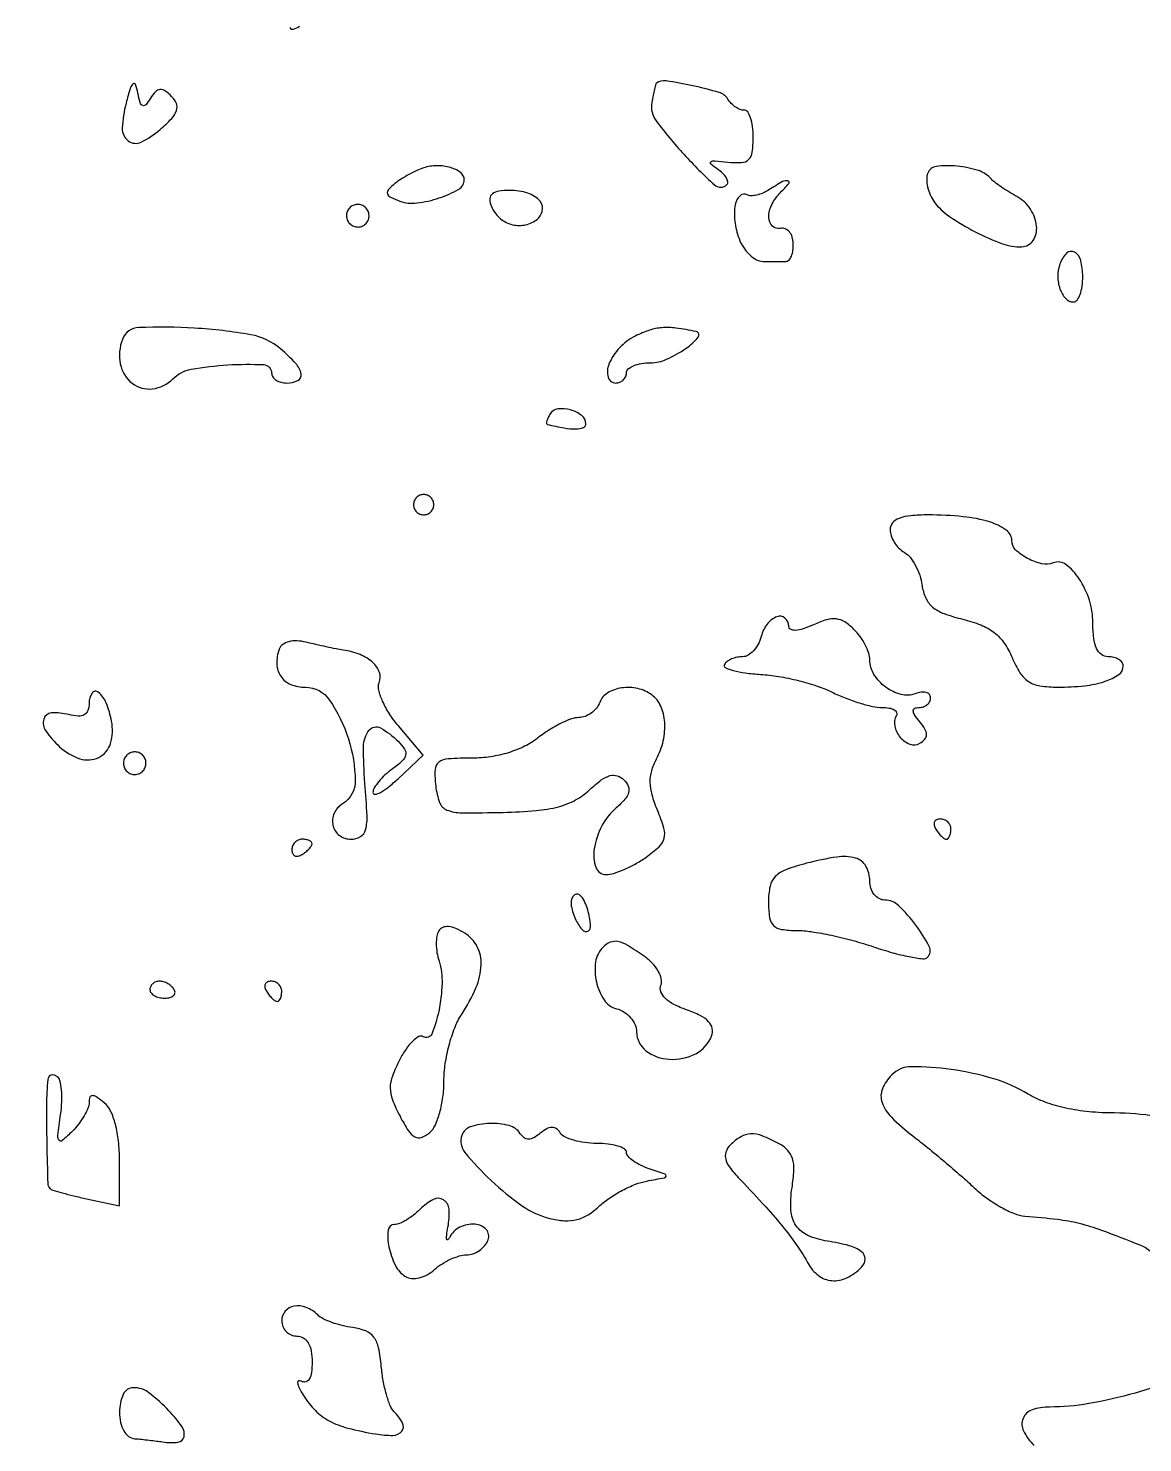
# Model space of a CAD drawing. Extents: x 0 to 5034, y 0 to 2560.
# Drawn here: x 3351 to 3460.9, y 1972.5 to 2112 of the extents above; entities that cross this region are included whole.
import ezdxf

# ---------------------------------------------------------------- set-up
doc = ezdxf.new("R2010")
doc.units = 0

msp = doc.modelspace()

# ---------------------------------------------------------------- linework, layer by layer
for points in [[(3315.229798, 2294.725646, 0.000021), (3228.5, 2295.347967, -0.000415)], [(3376.786075, 2112.06207, 0.348004), (3377.16297, 2111.901063, 0.107199), (3377.75, 2112.206413, -0.03689)], [(3462.240729, 2004.651055, 0.042527), (3458.145528, 2005, -0.023772), (3455.624743, 2005.119916, -0.03024), (3453.324606, 2005.480573, -0.033363), (3451.302153, 2006.068043, -0.047808), (3449.618034, 2006.871075, 0.061932), (3446.244086, 2008.364747, 0.038443), (3442.008214, 2009.29516, 0.036022), (3438.080335, 2009.560128, 0.197703), (3436.159067, 2008.759067, 0.100027), (3435.241307, 2007.376461, 0.182198), (3435.206311, 2006.039787, 0.115811), (3436.13216, 2004.578866, 0.029975), (3438.25, 2002.738516, -0.007202), (3439.697806, 2001.591768, -0.004449), (3441.36826, 2000.204121, -0.004461), (3442.994693, 1998.803316, -0.007993), (3444.301522, 1997.619827, 0.031758), (3445.535664, 1996.604558, 0.02896), (3446.9259, 1995.719328, 0.030154), (3448.262607, 1995.075587, 0.077875), (3449.301522, 1994.82895, -0.009944), (3452.518322, 1994.5142, -0.032015), (3454.63248, 1994.126361, -0.02721), (3456.850686, 1993.440566, -0.005706), (3460.646911, 1991.987054, -0.171325), (3462.432642, 1990.432085, -0.033345)], [(3464.323244, 1978.715837, -0.01857), (3460.17254, 1977.379946, -0.025105), (3455.600231, 1976.338065, -0.043488), (3451.720719, 1976, 0.082829), (3449.997635, 1975.712586, 0.218261), (3449.111881, 1974.870139, 0.214509), (3449.163655, 1973.636474, 0.080383), (3450.2, 1972.2, 0.059128)]]:
    msp.add_lwpolyline(points, format="xyb")
for points in [[(3412.923489, 2106.557309, 0.177054), (3412.886, 2106.499768, 0.001541), (3412.767801, 2105.980672, 0.005113), (3412.639099, 2105.378544, 0.003246), (3412.500931, 2104.674767, 0.21104), (3412.92357, 2102.858354, 0.02404), (3415.67724, 2099.539934, 0.022296), (3418.669614, 2096.547045, 0.40124), (3419.907933, 2096.5746, 0.241832), (3419.997939, 2096.854766, 0.097139), (3419.853056, 2097.242764, 0.066671), (3419.495734, 2097.680861, 0.04025), (3418.97104, 2098.099123, -0.02872), (3418.325394, 2098.589916, -0.495364), (3418.338298, 2098.818206, -0.170189), (3418.727467, 2098.920618, -0.009384), (3420, 2098.79475, 0.039957), (3421.347874, 2098.744198, 0.185584), (3422.049523, 2099.048636, 0.168454), (3422.405759, 2099.766473, 0.031731), (3422.5, 2101.25, 0.030706), (3422.435605, 2102.297583, 0.049782), (3422.239092, 2103.167098, 0.066641), (3421.952755, 2103.752614, 0.276419), (3421.611803, 2103.91459, -0.115262), (3421.21867, 2103.967445, -0.057741), (3420.771076, 2104.19962, -0.052812), (3420.340878, 2104.561521, -0.053127), (3419.997007, 2105.004843, 0.185268), (3419.14978, 2105.650032, 0.017103), (3416.548076, 2106.315059, 0.016577), (3413.904077, 2106.804111, 0.200792)], [(3360.648776, 2104.605355, 0.052646), (3360.274385, 2102.151394, 0.243703), (3360.856253, 2100.888935, 0.286153), (3362.121126, 2100.757655, 0.065207), (3364, 2102, 0.023626), (3365.145184, 2103.092139, 0.10709), (3365.623418, 2103.874807, 0.182544), (3365.605683, 2104.557061, 0.099905), (3365.136534, 2105.263466, 0.042654), (3364.482586, 2105.814438, 0.175548), (3363.99106, 2105.949061, 0.187032), (3363.546982, 2105.734538, 0.049394), (3363.059636, 2105.096493, -0.03323), (3362.599559, 2104.452058, -0.32846), (3362.295733, 2104.374596, -0.228939), (3362.04468, 2104.651991, -0.019728), (3361.805408, 2105.604853, 0.033223), (3361.571769, 2106.439332, 0.528271), (3361.332821, 2106.502735, 0.143109), (3361.063509, 2106.08612, 0.008245)], [(3390, 2098.21842, 0.029818), (3389.328232, 2097.955136, 0.016735), (3388.544958, 2097.56059, 0.016654), (3387.777814, 2097.10761, 0.026005), (3387.15305, 2096.662821, 0.039135), (3386.522062, 2096.076271, 0.262292), (3386.427793, 2095.674787, 0.213191), (3386.722158, 2095.327071, 0.026911), (3387.65305, 2094.939628, 0.116236), (3389.328935, 2094.755964, 0.049848), (3391.538776, 2095.254513, 0.049445), (3393.452288, 2096.109749, 0.26915), (3394, 2097.053526, 0.236665), (3393.651114, 2097.74933, 0.089703), (3392.650634, 2098.247901, 0.073252), (3391.313563, 2098.43243, 0.07635)], [(3439.715502, 2097.700993, 0.096647), (3439.609311, 2097.095851, 0.051207), (3439.70182, 2096.337005, 0.04828), (3439.962182, 2095.551647, 0.053967), (3440.361243, 2094.861784, 0.086131), (3441.848523, 2093.429123, 0.030347), (3444.406642, 2091.915877, 0.029896), (3447.100231, 2090.733192, 0.099571), (3449, 2090.435433, 0.240995), (3450.102814, 2091.061004, 0.172272), (3450.446997, 2092.463572, 0.122712), (3449.838091, 2094.159216, 0.119451), (3448.5, 2095.391014, -0.011019), (3447.697653, 2095.859317, -0.012047), (3446.940625, 2096.349318, -0.011551), (3446.314382, 2096.797959, -0.057072), (3446, 2097.096028, 0.141869), (3444.724156, 2097.952, 0.053327), (3442.595908, 2098.389006, 0.054093), (3440.566287, 2098.364421, 0.277888)], [(3424.047746, 2096.05067, -0.039482), (3423.440872, 2095.730759, -0.045394), (3422.818534, 2095.527641, -0.050969), (3422.270339, 2095.459925, -0.144653), (3421.902531, 2095.560239, 0.35185), (3421.197596, 2095.473042, 0.147765), (3420.727832, 2094.565566, 0.077239), (3420.679631, 2092.964534, 0.05802), (3421.099177, 2091.25, 0.055601), (3421.533003, 2090.389532, 0.058316), (3422.139957, 2089.660937, 0.065037), (3422.81978, 2089.165441, 0.125641), (3423.467776, 2089), (3424.770222, 2089), (3425.75, 2089, 0.218981), (3426.033402, 2089.130371, 0.081615), (3426.266335, 2089.514062, 0.06131), (3426.417035, 2090.079925, 0.040968), (3426.454545, 2090.75, 0.068968), (3426.347137, 2091.400312, 0.098651), (3426.068608, 2091.9125, 0.122308), (3425.666623, 2092.207228, 0.149572), (3425.204545, 2092.25, -0.247449), (3424.394365, 2092.483418, -0.203713), (3424.036827, 2093.321569, -0.11609), (3424.335252, 2094.596885, -0.081275), (3425.2, 2095.8, 0.022741), (3426.00733, 2096.68431, 0.562986), (3425.919274, 2096.940493, 0.18488), (3425.397748, 2096.860914, 0.01175)], [(3396.608704, 2094.577319, 0.10117), (3397.344419, 2093.424588, 0.112992), (3398.448136, 2092.707682, 0.11603), (3399.729823, 2092.553145, 0.111089), (3400.968799, 2092.980717, 0.183602), (3401.680008, 2093.908417, 0.250499), (3401.474541, 2094.92206, 0.145727), (3400.274056, 2095.726709, 0.075412), (3398.472368, 2096, 0.035801), (3397.399947, 2095.923113, 0.127907), (3396.771101, 2095.659036, 0.209144), (3396.522024, 2095.210003, 0.115638)], [(3382.552786, 2094.08541, 0.099038), (3382.401684, 2093.679226, 0.097945), (3382.417584, 2093.244476, 0.097945), (3382.597789, 2092.848514, 0.099038), (3382.91459, 2092.552786, 0.099038), (3383.320774, 2092.401684, 0.097945), (3383.755524, 2092.417584, 0.097945), (3384.151486, 2092.597789, 0.099038), (3384.447214, 2092.91459, 0.099038), (3384.598316, 2093.320774, 0.097945), (3384.582416, 2093.755524, 0.097945), (3384.402211, 2094.151486, 0.099038), (3384.08541, 2094.447214, 0.099038), (3383.679226, 2094.598316, 0.097945), (3383.244476, 2094.582416, 0.097945), (3382.848514, 2094.402211, 0.099038)], [(3452.754296, 2088.75, 0.089289), (3452.537826, 2087.520578, 0.084394), (3452.755902, 2086.266768, 0.101579), (3453.318399, 2085.334864, 0.209296), (3454.083333, 2085, 0.240212), (3454.43489, 2085.179239, 0.069203), (3454.730729, 2085.734375, 0.053056), (3454.933141, 2086.542463, 0.034869), (3455, 2087.5, 0.061555), (3454.802613, 2089.097267, 0.207133), (3454.175642, 2089.914523, 0.339929), (3453.413745, 2089.801368, 0.104278)], [(3360.287483, 2081.308413, 0.141092), (3360.079026, 2078.879601, 0.18003), (3361.246666, 2076.979229, 0.200307), (3363.259553, 2076.426024, 0.166058), (3365.269912, 2077.412769, -0.152367), (3367.06081, 2078.351947, -0.030269), (3370.695491, 2078.790441, -0.027008), (3374.221506, 2078.80997, -0.400089), (3375, 2077.992802, 0.149204), (3375.115554, 2077.614189, 0.098738), (3375.440625, 2077.291636, 0.082077), (3375.926526, 2077.074129, 0.064364), (3376.5, 2077, 0.113191), (3377.586452, 2077.249144, 0.338319), (3377.908897, 2077.887885, 0.142169), (3377.3849, 2078.926081, 0.028217), (3375.867263, 2080.381624, 0.133905), (3372.963595, 2081.75526, 0.029065), (3367.40535, 2082.411551, 0.024386), (3361.909644, 2082.470108, 0.300248)], [(3410.86625, 2081.620638, 0.088728), (3409.31965, 2080.470369, 0.089461), (3408.272971, 2078.858324, 0.164202), (3408.180673, 2077.577319, 0.341749), (3408.926676, 2077, 0.092041), (3409.336415, 2077.07607, 0.096023), (3409.684711, 2077.29375, 0.099407), (3409.917795, 2077.618461, 0.106506), (3410, 2078, -0.21849), (3410.17559, 2078.382644, -0.078214), (3410.698407, 2078.70625, -0.05947), (3411.467199, 2078.926769, -0.040156), (3412.377555, 2079, 0.107049), (3413.953981, 2079.341423, 0.043437), (3415.87819, 2080.426331, 0.069995), (3417.070257, 2081.514736, 0.565693), (3416.872445, 2082.076511, 0.017498), (3414.876663, 2082.414211, 0.052143), (3413.492835, 2082.453571, 0.062476), (3412.274279, 2082.205866, 0.034302)], [(3402.473008, 2073.956326, 0.025609), (3402.268505, 2073.584083, 0.046182), (3402.146358, 2073.258446, 0.066853), (3402.114586, 2073.021062, 0.344656), (3402.190983, 2072.923489, 0.016663), (3403.854924, 2072.569889, 0.047861), (3405.030737, 2072.475124, 0.088289), (3405.747693, 2072.614012, 0.310247), (3406, 2072.981495, 0.233759), (3405.60279, 2073.784685, 0.095942), (3404.484522, 2074.340063, 0.095519), (3403.235926, 2074.439157, 0.230444)], [(3389, 2065, 0.099038), (3389.076342, 2064.618362, 0.097945), (3389.29375, 2064.29375, 0.097945), (3389.618362, 2064.076342, 0.099038), (3390, 2064, 0.099038), (3390.381638, 2064.076342, 0.097945), (3390.70625, 2064.29375, 0.097945), (3390.923658, 2064.618362, 0.099038), (3391, 2065, 0.099038), (3390.923658, 2065.381638, 0.097945), (3390.70625, 2065.70625, 0.097945), (3390.381638, 2065.923658, 0.099038), (3390, 2066, 0.099038), (3389.618362, 2065.923658, 0.097945), (3389.29375, 2065.70625, 0.097945), (3389.076342, 2065.381638, 0.099038)], [(3436, 2062.54969, 0.083856), (3436.103707, 2061.935672, 0.055851), (3436.412365, 2061.2905, 0.054617), (3436.866852, 2060.713216, 0.06934), (3437.403795, 2060.29969, -0.095807), (3437.967049, 2059.816687, -0.044791), (3438.496922, 2059.010391, -0.042155), (3438.917507, 2058.036365, -0.046007), (3439.153795, 2057.033556, 0.072742), (3439.517847, 2055.789493, 0.112416), (3440.19624, 2054.904123, 0.086165), (3441.333703, 2054.251051, 0.02953), (3443.161121, 2053.705236, -0.037535), (3444.953688, 2053.138455, -0.069888), (3446.272901, 2052.381683, -0.076259), (3447.258033, 2051.341454, -0.05337), (3448.032441, 2049.92168, 0.041132), (3448.805641, 2048.41789, 0.110072), (3449.644967, 2047.563316, 0.106798), (3450.784, 2047.131524, 0.037407), (3452.539533, 2047, 0.026856), (3455.164467, 2047.141093, 0.052012), (3457.217134, 2047.581456, 0.0748), (3458.557088, 2048.252997, 0.243894), (3459, 2049.106989, 0.164455), (3458.884842, 2049.447641, 0.095748), (3458.559375, 2049.737678, 0.076852), (3458.073715, 2049.933678, 0.057609), (3457.5, 2050, -0.161283), (3456.835004, 2050.220234, -0.129016), (3456.361027, 2050.812926, -0.077485), (3456.083434, 2051.842806, -0.027162), (3456, 2053.377555, 0.077483), (3455.654333, 2055.594757, 0.069215), (3454.645353, 2057.69677, 0.084418), (3453.331651, 2059.095188, 0.262811), (3452.096305, 2059.261959, -0.151185), (3450.965716, 2059.171645, -0.067691), (3449.552876, 2059.696292, -0.069616), (3448.382167, 2060.549416, -0.203242), (3448, 2061.450756, 0.245678), (3447.451401, 2062.499868, 0.077401), (3445.808739, 2063.298792, 0.050811), (3443.217669, 2063.814986, 0.022871), (3439.75, 2063.986345, 0.022943), (3438.031702, 2063.913726, 0.069548), (3436.89406, 2063.650967, 0.122503), (3436.242183, 2063.195696, 0.181286)], [(3423.289749, 2052, -0.058323), (3422.991103, 2051.235227, -0.064323), (3422.531344, 2050.5875, -0.073171), (3421.98776, 2050.148851, -0.134016), (3421.442386, 2050, 0.051311), (3420.901895, 2049.944387, 0.048392), (3420.372789, 2049.779687, 0.052013), (3419.931904, 2049.537447, 0.104654), (3419.660933, 2049.25, 0.439932), (3419.749132, 2048.945058, 0.047573), (3420.517992, 2048.651017, 0.03469), (3421.711672, 2048.407991, 0.01821), (3423.220467, 2048.264101, -0.027402), (3424.979962, 2048.063621, -0.018755), (3426.948772, 2047.65273, -0.018947), (3428.821579, 2047.111882, -0.035943), (3430.272188, 2046.514101, 0.021937), (3431.574007, 2045.934505, 0.019408), (3432.975424, 2045.444767, 0.019852), (3434.272858, 2045.102838, 0.05455), (3435.212655, 2045, -0.040674), (3435.908798, 2044.943277, -0.088117), (3436.4135, 2044.765662, -0.164981), (3436.647795, 2044.503655, -0.243704), (3436.625, 2044.202254, 0.196008), (3436.451583, 2043.170141, 0.120566), (3437.007163, 2042.050502, 0.129652), (3437.982266, 2041.365579, 0.230994), (3438.936755, 2041.460912, 0.076691), (3439.429417, 2041.881513, 0.180952), (3439.593868, 2042.327826, 0.135887), (3439.442461, 2042.8642, 0.036888), (3438.926114, 2043.589028, -0.023542), (3438.418438, 2044.262907, -0.141986), (3438.283505, 2044.674921, -0.313517), (3438.437216, 2044.913039, -0.097798), (3438.877555, 2045, 0.08498), (3439.306188, 2045.07338, 0.093486), (3439.670282, 2045.284531, 0.100417), (3439.913781, 2045.599139, 0.115131), (3440, 2045.968615, 0.186304), (3439.876422, 2046.28876, 0.146758), (3439.555634, 2046.482181, 0.099359), (3439.066534, 2046.50817, 0.055413), (3438.487265, 2046.35674, -0.1565), (3437.077544, 2046.277817, -0.096522), (3435.566554, 2047.002131, -0.094197), (3434.408532, 2048.261482, -0.139817), (3434, 2049.693873, 0.08234), (3433.889445, 2050.360654, 0.037475), (3433.541397, 2051.175821, 0.035794), (3433.036243, 2051.999738, 0.040982), (3432.438799, 2052.704058, 0.053439), (3431.536599, 2053.431577, 0.115462), (3430.701436, 2053.728827, 0.100702), (3429.74611, 2053.64387, 0.034539), (3428.438799, 2053.154069, -0.02566), (3427.423145, 2052.75285, -0.067749), (3426.656941, 2052.605796, -0.136482), (3426.187688, 2052.709232, -0.277445), (3426, 2053.021439, 0.221055), (3425.632185, 2053.812738, 0.271648), (3424.842591, 2053.948339, 0.142308), (3423.884672, 2053.230449, 0.0976)], [(3375.751566, 2050.742885, 0.09444), (3375.509673, 2049.281116, 0.145651), (3375.90209, 2048.071053, 0.146491), (3376.889946, 2047.277065, 0.09592), (3378.333333, 2046.992198, -0.246708), (3380.70613, 2045.734621, -0.072837), (3382.570341, 2041.917072, -0.073866), (3383.245363, 2037.770695, -0.263651), (3382, 2035.5, 0.148852), (3381.170828, 2034.557824, 0.166414), (3381.05488, 2033.358143, 0.174741), (3381.694718, 2032.380361, 0.162755), (3382.832273, 2032, 0.135675), (3383.770591, 2032.259388, 0.199123), (3384.274189, 2032.938202, 0.07337), (3384.414174, 2034.351854, 0.008741), (3384.208443, 2037.5, -0.022028), (3384.067003, 2041.153914, -0.167016), (3384.627942, 2042.758345, -0.367256), (3385.726602, 2042.980547, -0.070373), (3387.484647, 2041.65821, -0.050546), (3388.108794, 2040.893278, -0.200213), (3388.219969, 2040.309493, -0.157424), (3387.887975, 2039.728714, -0.02868), (3386.913218, 2038.937451, 0.030149), (3386.18096, 2038.339463, 0.034703), (3385.562008, 2037.683447, 0.037175), (3385.126648, 2037.064033, 0.1354), (3385, 2036.604927, 0.461011), (3385.201742, 2036.432626, 0.08724), (3385.724895, 2036.612482, 0.042918), (3386.519596, 2037.145683, 0.019364), (3387.467729, 2037.969683), (3389.935457, 2040.287993), (3387.509504, 2043.171074, -0.031622), (3386.619679, 2044.375521, -0.038311), (3385.950804, 2045.610208, -0.042027), (3385.568618, 2046.704932, -0.155815), (3385.609949, 2047.425927, 0.177091), (3385.626297, 2048.456637, 0.124939), (3384.982241, 2049.432679, 0.091088), (3383.732899, 2050.211181, 0.056475), (3382.058817, 2050.661456, -0.010432), (3381.35308, 2050.78317, -0.00419), (3380.393392, 2050.977738, -0.004144), (3379.362667, 2051.204658, -0.005229), (3378.413075, 2051.432461, 0.050123), (3377.499198, 2051.566602, 0.074914), (3376.697715, 2051.482971, 0.094512), (3376.094599, 2051.197574, 0.148077)], [(3407.361626, 2045.5, -0.07877), (3407.030545, 2044.926584, -0.065289), (3406.518805, 2044.440625, -0.066686), (3405.911565, 2044.112041, -0.090954), (3405.30074, 2044, 0.088677), (3404.559366, 2043.867472, 0.026779), (3403.504875, 2043.4125, 0.025906), (3402.355369, 2042.765469, 0.025516), (3401.272871, 2042, -0.052875), (3399.957321, 2041.17363, -0.038918), (3398.356055, 2040.538854, -0.037274), (3396.594469, 2040.135471, -0.037666), (3394.798719, 2040, 0.014273), (3392.403341, 2039.931606, 0.149401), (3391.492376, 2039.595254, 0.225484), (3391.117782, 2038.870318, 0.037004), (3391.183578, 2037.25, 0.05947), (3391.569665, 2035.625664, 0.214832), (3392.296304, 2034.884333, 0.092667), (3393.745334, 2034.609611, 0.006722), (3397.833475, 2034.654107, 0.015014), (3401.080851, 2034.830785, 0.043021), (3403.30588, 2035.213568, 0.060187), (3404.9715, 2035.872255, 0.064432), (3406.390475, 2036.897107, -0.026809), (3407.51984, 2037.849486, -0.092564), (3408.372963, 2038.274695, -0.149901), (3409.084872, 2038.260591, -0.117538), (3409.746057, 2037.853943, -0.095022), (3410.17004, 2037.228753, -0.169668), (3410.213186, 2036.616131, -0.116099), (3409.848666, 2035.944075, -0.033481), (3408.999231, 2035.110944, 0.094264), (3407.56444, 2033.314919, 0.084112), (3406.816514, 2031.044683, 0.122901), (3406.98721, 2029.237089, 0.317474), (3408, 2028.518249, 0.076824), (3408.739325, 2028.630681, 0.025988), (3409.762635, 2029.011456, 0.02514), (3410.86734, 2029.556664, 0.026338), (3411.894075, 2030.202368, 0.031175), (3413.219525, 2031.266309, 0.14767), (3413.713566, 2032.092628, 0.135637), (3413.689557, 2033.093264, 0.024775), (3413.060336, 2034.854337, -0.029909), (3412.530031, 2036.388045, -0.063285), (3412.346493, 2037.630203, -0.07345), (3412.489531, 2038.756343, -0.05466), (3412.957499, 2039.920586, 0.066675), (3413.627324, 2041.70965, 0.074493), (3413.767718, 2043.544138, 0.084661), (3413.375621, 2045.137752, 0.132517), (3412.5, 2046.234687, 0.10385), (3411.114478, 2046.864541, 0.09068), (3409.520957, 2046.926476, 0.100651), (3408.144821, 2046.435587, 0.166801)], [(3357, 2045.442386, -0.081384), (3356.880309, 2044.711911, -0.182702), (3356.529749, 2044.283895, -0.147647), (3355.921278, 2044.14145, -0.048178), (3355.000996, 2044.289489, 0.07712), (3353.295255, 2044.463809, 0.320382), (3352.53098, 2043.855579, 0.227521), (3352.730296, 2042.686882, 0.051151), (3354.09616, 2041.12504, 0.108259), (3356.090042, 2039.94512, 0.19679), (3357.949181, 2040.075372, 0.209061), (3359.106515, 2041.449263, 0.119755), (3359.215636, 2043.652304, 0.048202), (3358.690698, 2045.442643, 0.128118), (3357.904942, 2046.505989, 0.440681), (3357.295097, 2046.413448, 0.148591)], [(3360.552786, 2040.08541, 0.099038), (3360.401684, 2039.679226, 0.097945), (3360.417584, 2039.244476, 0.097945), (3360.597789, 2038.848514, 0.099038), (3360.91459, 2038.552786, 0.099038), (3361.320774, 2038.401684, 0.097945), (3361.755524, 2038.417584, 0.097945), (3362.151486, 2038.597789, 0.099038), (3362.447214, 2038.91459, 0.099038), (3362.598316, 2039.320774, 0.097945), (3362.582416, 2039.755524, 0.097945), (3362.402211, 2040.151486, 0.099038), (3362.08541, 2040.447214, 0.099038), (3361.679226, 2040.598316, 0.097945), (3361.244476, 2040.582416, 0.097945), (3360.848514, 2040.402211, 0.099038)], [(3440.5, 2033, 0.029505), (3440.768994, 2032.617226, 0.035638), (3441.066025, 2032.29375, 0.038439), (3441.34829, 2032.065539, 0.151918), (3441.559017, 2032, 0.210953), (3441.727648, 2032.07446, 0.081139), (3441.870461, 2032.29375, 0.061769), (3441.967655, 2032.617151, 0.042167), (3442, 2033, 0.105053), (3441.918938, 2033.381556, 0.099167), (3441.688914, 2033.70625, 0.09642), (3441.345238, 2033.923877, 0.093332), (3440.940983, 2034, 0.108972), (3440.586039, 2033.921712, 0.182303), (3440.3746, 2033.70625, 0.161196), (3440.343488, 2033.3821, 0.082592)], [(3377, 2030.940983, 0.108972), (3377.078288, 2030.586039, 0.182303), (3377.29375, 2030.3746, 0.161196), (3377.6179, 2030.343488, 0.082592), (3378, 2030.5, 0.029505), (3378.382774, 2030.768994, 0.035638), (3378.70625, 2031.066025, 0.038439), (3378.934461, 2031.34829, 0.151918), (3379, 2031.559017, 0.210953), (3378.92554, 2031.727648, 0.081139), (3378.70625, 2031.870461, 0.061769), (3378.382849, 2031.967655, 0.042167), (3378, 2032, 0.105053), (3377.618444, 2031.918938, 0.099167), (3377.29375, 2031.688914, 0.09642), (3377.076123, 2031.345238, 0.093332)], [(3427.75, 2029.627198, 0.024067), (3425.706299, 2028.986658, 0.110608), (3424.66878, 2028.31846, 0.1441), (3424.159574, 2027.368557, 0.051508), (3424, 2025.823635, 0.035052), (3424.107926, 2024.286013, 0.162645), (3424.499843, 2023.500157, 0.162749), (3425.285289, 2023.108026, 0.035108), (3426.821861, 2023, -0.03868), (3428.228649, 2022.891007, -0.013914), (3430.204924, 2022.526337, -0.013706), (3432.357287, 2022.004845, -0.015821), (3434.376059, 2021.387531, 0.013785), (3436.231469, 2020.811901, 0.020396), (3437.889017, 2020.41947, 0.016299), (3439.240253, 2020.202667, 0.232007), (3439.689656, 2020.356323, 0.326399), (3439.855938, 2021.424666, 0.041182), (3438.541136, 2023.526915, 0.041731), (3436.833183, 2025.456141, 0.193032), (3435.476947, 2026, -0.127325), (3434.913691, 2026.145797, -0.100755), (3434.433853, 2026.556072, -0.08955), (3434.111268, 2027.169796, -0.076476), (3434, 2027.893011, 0.130316), (3433.614733, 2029.346112, 0.197976), (3432.597411, 2030.138203, 0.106084), (3430.751899, 2030.247741, 0.025882)], [(3404.738486, 2026.385878, 0.187554), (3404.558605, 2025.412697, 0.063153), (3405.012556, 2024.015604, 0.08521), (3405.71149, 2023.016246, 0.429507), (3406.320101, 2023.02896, 0.179615), (3406.442306, 2023.332186, 0.035205), (3406.416769, 2023.929634, 0.033302), (3406.284334, 2024.65876, 0.025501), (3406.046976, 2025.433624, 0.042893), (3405.734737, 2026.10737, 0.105889), (3405.373044, 2026.510968, 0.208958), (3405.028612, 2026.586949, 0.208535)], [(3391.481813, 2022.970573, 0.101745), (3391.291499, 2022.450467, 0.039363), (3391.238085, 2021.680994, 0.036925), (3391.310547, 2020.812044, 0.037597), (3391.509972, 2019.96858, -0.085479), (3391.809663, 2017.791347, -0.042865), (3391.477763, 2015.025617, -0.047202), (3390.787646, 2012.790267, -0.46183), (3389.961216, 2012.52397, 0.271412), (3389.522726, 2012.534285, 0.066099), (3388.917981, 2012.085396, 0.049781), (3388.257287, 2011.302217, 0.03102), (3387.639962, 2010.270657, 0.028257), (3386.908145, 2008.635215, 0.092413), (3386.696934, 2007.474184, 0.09199), (3386.917801, 2006.312076, 0.027844), (3387.664345, 2004.671097, 0.021758), (3388.49282, 2003.244505, 0.123948), (3389.12678, 2002.648544, 0.21844), (3389.772856, 2002.59821, 0.085294), (3390.566971, 2003.055581, 0.113065), (3391.122889, 2003.782472, 0.038496), (3391.582449, 2005.038433, 0.035678), (3391.895183, 2006.561691, 0.032803), (3392, 2008.157628, -0.037184), (3392.125887, 2009.848066, -0.027178), (3392.505573, 2011.692601, -0.027672), (3393.060808, 2013.410078, -0.053057), (3393.721098, 2014.697094, 0.042764), (3395.153164, 2017.352688, 0.092368), (3395.668905, 2019.607379, 0.129357), (3395.273336, 2021.404756, 0.135479), (3394.048203, 2022.737824, 0.037393), (3393.178036, 2023.194716, 0.079744), (3392.44394, 2023.381844, 0.117362), (3391.875053, 2023.299812, 0.161471)], [(3407.666667, 2021.333333, 0.162898), (3406.955845, 2019.907386, 0.089392), (3407.032403, 2017.936762, 0.091757), (3407.783251, 2016.16155, 0.185038), (3409, 2015.289749, -0.077841), (3409.764301, 2014.956517, -0.072227), (3410.4125, 2014.39856, -0.075828), (3410.84952, 2013.708435, -0.103654), (3411, 2012.990357, 0.23503), (3411.920379, 2011.140509, 0.149564), (3414.22511, 2010.297886, 0.131889), (3416.826136, 2010.848692, 0.185444), (3418.397544, 2012.593599, 0.144284), (3418.456922, 2013.335951, 0.140005), (3418.105989, 2014.00192, 0.087343), (3417.282348, 2014.606719, 0.030936), (3415.928669, 2015.174711, -0.033901), (3414.675489, 2015.709286, -0.07294), (3413.821002, 2016.314939, -0.111349), (3413.39641, 2016.953506, -0.184918), (3413.396858, 2017.591813, 0.153782), (3413.435503, 2018.222114, 0.069899), (3413.123106, 2018.996355, 0.0595), (3412.531272, 2019.788039, 0.049787), (3411.735608, 2020.472634, 0.016112), (3410.133111, 2021.519772, 0.08473), (3409.159251, 2021.905938, 0.153829), (3408.406727, 2021.832859, 0.096126)], [(3363, 2017.166667, 0.170324), (3363.111542, 2016.848724, 0.094314), (3363.427703, 2016.578125, 0.074868), (3363.899039, 2016.395108, 0.055286), (3364.456011, 2016.333333, 0.05773), (3364.976727, 2016.393656, 0.124167), (3365.33303, 2016.578125, 0.190804), (3365.471218, 2016.850897, 0.16277), (3365.396994, 2017.166667, 0.071639), (3365.130304, 2017.485481, 0.05288), (3364.756842, 2017.755208, 0.053298), (3364.339084, 2017.938439, 0.076861), (3363.940983, 2018, 0.087308), (3363.581686, 2017.936779, 0.094392), (3363.276414, 2017.755208, 0.100145), (3363.072214, 2017.484563, 0.112153)], [(3374.5, 2017, 0.029505), (3374.768994, 2016.617226, 0.035638), (3375.066025, 2016.29375, 0.038439), (3375.34829, 2016.065539, 0.151918), (3375.559017, 2016, 0.210953), (3375.727648, 2016.07446, 0.081139), (3375.870461, 2016.29375, 0.061769), (3375.967655, 2016.617151, 0.042167), (3376, 2017, 0.105053), (3375.918938, 2017.381556, 0.099167), (3375.688914, 2017.70625, 0.09642), (3375.345238, 2017.923877, 0.093332), (3374.940983, 2018, 0.108972), (3374.586039, 2017.921712, 0.182303), (3374.3746, 2017.70625, 0.161196), (3374.343488, 2017.3821, 0.082592)], [(3352.924071, 2008.309017, 0.021794), (3352.799891, 2005.827366, 0.006601), (3352.82548, 2002.056454, 0.00183), (3352.920558, 1998.036552, 0.204447), (3353.138922, 1997.561227, 0.109114), (3353.415914, 1997.402834, 0.00645), (3354.348621, 1997.125333, 0.009479), (3355.478739, 1996.82793, 0.006831), (3356.75, 1996.53736), (3360, 1995.841089), (3360, 2000.2981, 0.02596), (3359.899866, 2002.225383, 0.038375), (3359.596035, 2003.890055, 0.045375), (3359.122856, 2005.194712, 0.110307), (3358.5, 2006, 0.019866), (3357.74883, 2006.574602, 0.145839), (3357.324787, 2006.716838, 0.329567), (3357.083581, 2006.550856, 0.083031), (3357, 2006.051016, -0.097403), (3356.887511, 2005.479052, -0.03422), (3356.51669, 2004.724533, -0.03243), (3355.984328, 2003.929518, -0.03264), (3355.35469, 2003.211833, -0.016395), (3354.354801, 2002.275451, -0.442121), (3354.032099, 2002.311987, -0.189347), (3353.911453, 2002.782069, -0.005673), (3354.187959, 2004.82729, 0.02547), (3354.310266, 2006.113602, 0.034397), (3354.281183, 2007.281484, 0.036742), (3354.126176, 2008.200381, 0.196641), (3353.833269, 2008.603045, 0.078054), (3353.509097, 2008.739256, 0.139588), (3353.222469, 2008.729107, 0.168233), (3353.019183, 2008.575809, 0.125084)], [(3393.7625, 2002.7875, 0.25671), (3394.067642, 2001.118357, 0.032857), (3396.639064, 1998.352994, 0.037242), (3399.75593, 1995.824336, 0.090553), (3402.441188, 1994.604117, 0.044722), (3403.898286, 1994.374171, 0.079223), (3405.106778, 1994.484424, 0.07948), (3406.21843, 1994.964574, 0.045281), (3407.380425, 1995.860551, -0.039206), (3408.374504, 1996.646462, -0.026815), (3409.61175, 1997.383048, -0.0271), (3410.889067, 1997.967594, -0.048227), (3412, 1998.285388, 0.002986), (3413.736312, 1998.6161, 0.301663), (3413.903578, 1998.781619, 0.376834), (3413.799639, 1998.964816, 0.003697), (3412.25, 1999.489682, -0.033157), (3411.38865, 1999.839192, -0.043601), (3410.660937, 2000.274325, -0.050185), (3410.152426, 2000.72606, -0.188219), (3410, 2001.116631, 0.27049), (3409.801387, 2001.456905, 0.05564), (3409.136086, 2001.74051, 0.044548), (3408.185848, 2001.93586, 0.028437), (3407.059017, 2002, -0.032884), (3405.885708, 2002.077249, -0.038208), (3404.791585, 2002.308014, -0.041711), (3403.9177, 2002.64457, -0.14251), (3403.469989, 2003.048558, 0.09966), (3403.0976, 2003.446501, 0.162543), (3402.659782, 2003.580795, 0.122336), (3402.135473, 2003.436756, 0.04532), (3401.5, 2003, -0.04532), (3400.864527, 2002.563244, -0.122336), (3400.340218, 2002.419205, -0.162543), (3399.9024, 2002.553499, -0.09966), (3399.530011, 2002.951442, 0.193926), (3398.441568, 2003.751939, 0.069975), (3396.496739, 2003.969308, 0.071897), (3394.624497, 2003.644136, 0.237715)], [(3420.233564, 2001.833564, 0.114532), (3419.805159, 2001.146173, 0.156931), (3419.792173, 2000.42221, 0.093622), (3420.245699, 1999.551255, 0.024536), (3421.283564, 1998.357964, -0.006828), (3423.732847, 1995.735446, -0.014361), (3425.547097, 1993.619895, -0.018254), (3426.903, 1991.812597, -0.028946), (3427.913021, 1990.162521, 0.10772), (3428.934251, 1988.964759, 0.145293), (3430.258969, 1988.463702, 0.132575), (3431.735696, 1988.748587, 0.082992), (3433.17734, 1989.77734, 0.188324), (3433.53304, 1990.58882, 0.243565), (3433.194125, 1991.314357, 0.100344), (3431.972308, 1991.913554, 0.02642), (3429.828091, 1992.355143, -0.066428), (3427.893521, 1992.917595, -0.14317), (3426.717692, 1993.907993, -0.133357), (3426.211496, 1995.429199, -0.054293), (3426.326688, 1997.625718, 0.027257), (3426.511352, 1999.355124, 0.086688), (3426.371472, 2000.504863, 0.11902), (3425.886694, 2001.330471, 0.078042), (3425.002641, 2001.998586, 0.030013), (3423.385429, 2002.742994, 0.101842), (3422.24649, 2002.93662, 0.127872), (3421.272323, 2002.647027, 0.060594)], [(3389.652048, 1995.509191, -0.030359), (3388.999734, 1994.931621, -0.03125), (3388.288316, 1994.443325, -0.032904), (3387.621221, 1994.101726, -0.102222), (3387.128846, 1994, 0.381195), (3386.489268, 1993.429491, 0.080356), (3386.564778, 1991.801014, 0.064456), (3387.203959, 1989.967494, 0.139151), (3388.203735, 1988.874085, 0.122562), (3388.806835, 1988.681117, 0.074801), (3389.555825, 1988.743851, 0.066363), (3390.342694, 1989.044908, 0.059473), (3391.055901, 1989.55059, -0.042275), (3391.784035, 1990.105345, -0.034319), (3392.646522, 1990.574236, -0.03551), (3393.507378, 1990.896646, -0.071964), (3394.221752, 1991, 0.086786), (3394.862771, 1991.112108, 0.066373), (3395.495602, 1991.440625, 0.065895), (3396.02464, 1991.926583, 0.08264), (3396.361626, 1992.5, 0.288466), (3396.163483, 1993.501757, 0.1892), (3395.065447, 1994.018502, 0.128099), (3393.551375, 1993.728991, 0.172472), (3392.572245, 1992.75, -0.087442), (3392.388464, 1992.491658, -0.603945), (3392.27499, 1992.527832, -0.07748), (3392.266286, 1992.943959, -0.012422), (3392.395032, 1993.749004, 0.062573), (3392.498161, 1995.511684, 0.237768), (3391.953912, 1996.433353, 0.270652), (3390.959923, 1996.475009, 0.0748)], [(3376, 1984.5, 0.099038), (3376.114514, 1983.927543, 0.097945), (3376.440625, 1983.440625, 0.097945), (3376.927543, 1983.114514, 0.099038), (3377.5, 1983, -0.141873), (3378.124015, 1982.819301, -0.119789), (3378.603459, 1982.323497, -0.087671), (3378.90268, 1981.517041, -0.045128), (3379, 1980.440983, -0.03276), (3378.932914, 1979.418175, -0.096415), (3378.709929, 1978.752503, -0.201231), (3378.359746, 1978.481747, -0.20651), (3377.926175, 1978.545626, 0.21714), (3377.660365, 1978.579278, 0.373108), (3377.550341, 1978.401769, 0.079592), (3377.71957, 1977.888016, 0.020301), (3378.154663, 1977.123953, 0.055128), (3379.319115, 1975.64929, 0.075798), (3380.670918, 1974.640809, 0.059339), (3382.507666, 1973.926062, 0.021472), (3385.25, 1973.342614, 0.044038), (3386.98626, 1973.205732, 0.221415), (3387.842806, 1973.614372, 0.306386), (3387.918295, 1974.404553, 0.068783), (3387.071297, 1975.55, -0.101175), (3386.691635, 1976.139208, -0.024228), (3386.321019, 1977.249063, -0.023915), (3386.012569, 1978.590434, -0.021668), (3385.821297, 1980, 0.02799), (3385.547707, 1981.841271, 0.108127), (3385.080519, 1982.890559, 0.140845), (3384.292637, 1983.497808, 0.061003), (3383, 1983.834676, -0.027536), (3381.973215, 1984.030165, -0.026109), (3380.955313, 1984.339917, -0.027055), (3380.085303, 1984.709501, -0.077909), (3379.55, 1985.084676, 0.096826), (3378.413555, 1985.819145, 0.13683), (3377.221909, 1985.949237, 0.178998), (3376.346655, 1985.45103, 0.176571)], [(3360, 1975.5, 0.050171), (3360.10304, 1974.475698, 0.079826), (3360.4125, 1973.653125, 0.101753), (3360.894022, 1973.106271, 0.141659), (3361.5, 1972.875, -0.004629), (3362.165376, 1972.813344, -0.003085), (3362.926562, 1972.730946, -0.003106), (3363.664, 1972.641867, -0.006079), (3364.25, 1972.560134, 0.065011), (3365.765955, 1972.528444, 0.323444), (3366.361889, 1973.066698, 0.208982), (3366.158506, 1974.062493, 0.035185), (3364.900891, 1975.605496, 0.042227), (3362.901159, 1977.403041, 0.16891), (3361.357602, 1977.90283, 0.291468), (3360.366367, 1977.240944, 0.104081)]]:
    msp.add_lwpolyline(points, format="xyb", close=True)

doc.saveas('drawing.dxf')
